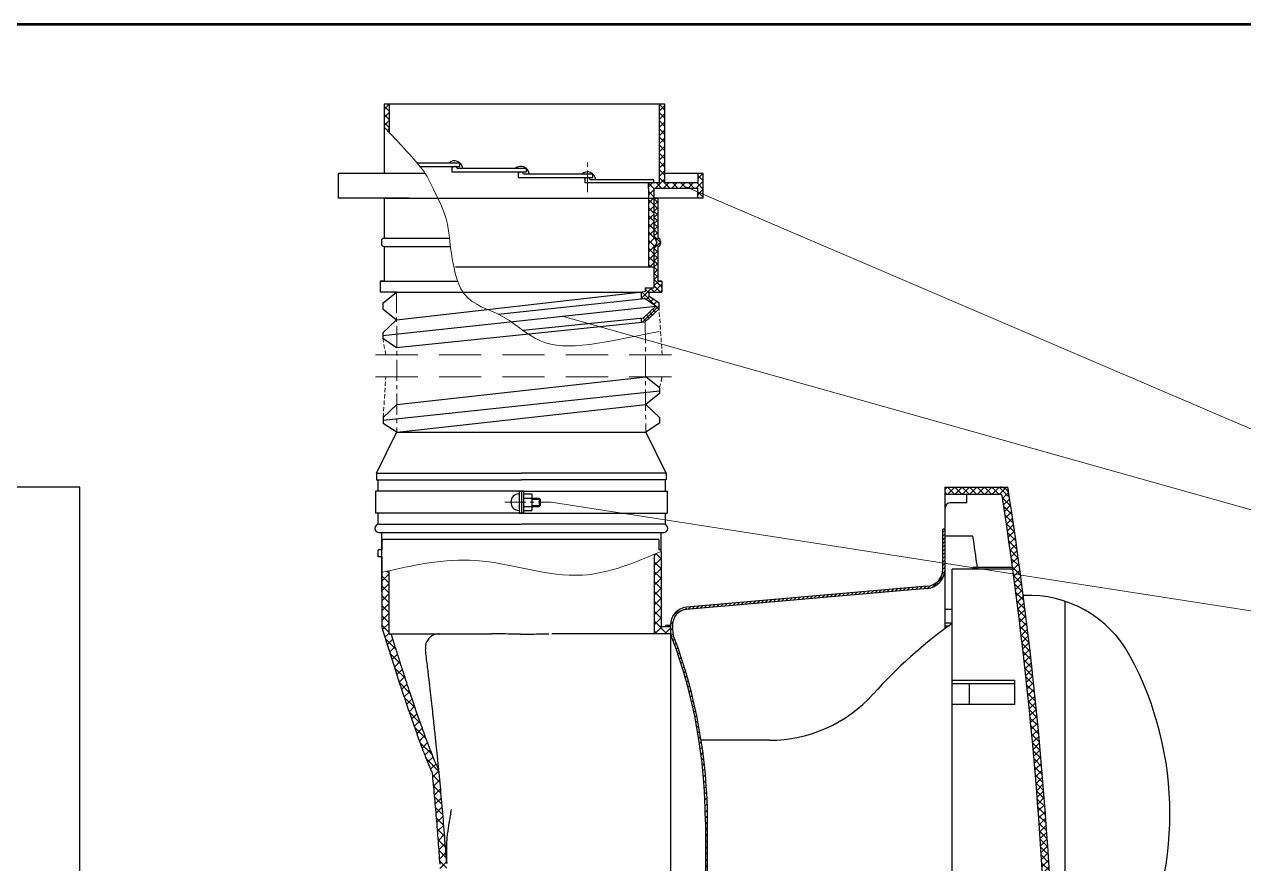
# Model space of a CAD drawing. Extents: x 2851 to 5144, y -2460 to -454.
# Drawn here: x 3060 to 3234.6, y -574.3 to -454.2 of the extents above; entities that cross this region are included whole.
import ezdxf

# ---------------------------------------------------------------- set-up
doc = ezdxf.new("R2010")
doc.units = 0
doc.header["$LTSCALE"] = 1.21
doc.header["$MEASUREMENT"] = 0
doc.linetypes.add('CENTERX2', pattern=[4, 2.5, -0.5, 0.5, -0.5])
doc.linetypes.add('DASHED', pattern=[0.75, 0.5, -0.25])
doc.layers.get('0').update_dxf_attribs({"linetype": 'CONTINUOUS', "lineweight": 30})
for name, color, linetype, lineweight in [('CEN', 1, 'CENTERX2', 15), ('dash', 3, 'DASHED', 15), ('dim', 5, 'CONTINUOUS', 15), ('hatch', 24, 'CONTINUOUS', 15)]:
    doc.layers.add(name, color=color, linetype=linetype, lineweight=lineweight)
pattern_1 = [(135, (3244.34145, -803.3325), (-0.4440701, -0.4440701), []), (225, (3244.34145, -803.3325), (0.4440701, -0.4440701), [])]
pattern_2 = [(135, (2819.82095, -1425.94075), (-0.5827691, -0.5827691), []), (225, (2819.82095, -1425.94075), (0.5827691, -0.5827691), [])]
pattern_3 = [(45, (-244.3558, 108.5351), (-0.53033009, 0.53033009), []), (135, (-244.3558, 108.5351), (-0.53033009, -0.53033009), [])]
pattern_4 = [(45, (-244.3558, 108.5351), (-0.70710678, 0.70710678), []), (135, (-244.3558, 108.5351), (-0.70710678, -0.70710678), [])]
pattern_5 = [(45, (-244.3558, 108.5351), (-0.44194174, 0.44194174), [])]

msp = doc.modelspace()

# ---------------------------------------------------------------- hatches: boundary and pattern name
at = {"layer": 'hatch'}
h = msp.add_hatch(dxfattribs=at)
h.set_pattern_fill('ANSI37', color=256, scale=6.59328, angle=90, style=0)
h.set_pattern_definition(pattern_2)
edge = h.paths.add_edge_path()
edge.add_line((3112.34, -465.62), (3111.55, -465.62))
edge.add_line((3111.55, -465.62), (3111.55, -468.88))
edge.add_spline(control_points=[(3111.55, -468.88), (3111.83, -469.17), (3112.09, -469.45), (3112.34, -469.71)], knot_values=[7.796883, 7.796883, 7.796883, 7.796883, 7.815867, 7.815867, 7.815867, 7.815867], degree=3, periodic=0)
edge.add_line((3112.34, -469.71), (3112.34, -465.62))
h = msp.add_hatch(dxfattribs=at)
h.set_pattern_fill('ANSI37', color=256, scale=6.59328, angle=90, style=0)
h.set_pattern_definition(pattern_2)
h.paths.add_polyline_path([(3151.75, -476.89), (3151.75, -465.62), (3150.96, -465.62), (3150.96, -476.89), (3149.38, -476.89), (3149.38, -477.68), (3149.38, -488.96), (3150.17, -488.96), (3150.17, -485.99, 0.381381), (3150.52, -485.59), (3150.52, -485.2, 0.381381), (3150.17, -484.81), (3150.17, -477.68), (3156.45, -477.68), (3156.45, -479.07), (3157.24, -479.07), (3157.24, -475.51), (3156.45, -475.51), (3156.45, -476.89)])
h = msp.add_hatch(dxfattribs=at)
h.set_pattern_fill('ANSI37', color=256, scale=0.197798, angle=90, style=0)
h.set_pattern_definition(pattern_1)
h.paths.add_polyline_path([(3150.17, -479.07), (3150.17, -484.81, -0.381381), (3150.52, -485.2), (3150.52, -485.59, -0.381381), (3150.17, -485.99), (3150.17, -491.92), (3148.94, -491.92), (3148.94, -492.45), (3148.34, -492.52), (3148.34, -492.82), (3149.43, -492.82), (3149.43, -492.52), (3151.31, -492.52), (3151.31, -490.94), (3150.72, -490.94), (3150.72, -485.99, 0.414214), (3151.11, -485.59), (3151.11, -485.2, 0.414214), (3150.72, -484.8), (3150.72, -479.07)])
h = msp.add_hatch(dxfattribs=at)
h.set_pattern_fill('ANSI37', color=256, scale=0.197798, angle=90, style=0)
h.set_pattern_definition([(135, (3244.34145, -803.3325), (-0.4440701, -0.4440701), []), (225, (3244.34145, -803.3325), (0.4440701, -0.4440701), [])])
h.paths.add_polyline_path([(3150.17, -479.07), (3150.17, -484.81, -0.381381), (3150.52, -485.2), (3150.52, -485.59, -0.381381), (3150.17, -485.99), (3150.17, -491.92), (3148.94, -491.92), (3148.94, -492.45), (3148.34, -492.52), (3148.34, -492.82), (3149.43, -492.82), (3149.43, -492.52), (3151.31, -492.52), (3151.31, -490.94), (3150.72, -490.94), (3150.72, -485.99, 0.414214), (3151.11, -485.59), (3151.11, -485.2, 0.414214), (3150.72, -484.8), (3150.72, -479.07)])
h = msp.add_hatch(dxfattribs=at)
h.set_pattern_fill('ANSI37', color=256, scale=0.197798, angle=90, style=0)
h.set_pattern_definition(pattern_1)
h.paths.add_polyline_path([(3149.43, -493.11), (3149.43, -492.82), (3148.34, -492.82), (3148.34, -493.46), (3148.81, -493.41), (3150.46, -494.52), (3148.66, -496.22), (3148.34, -496.25), (3148.34, -496.85), (3148.91, -496.79), (3150.91, -494.91), (3150.91, -494.11)])
h = msp.add_hatch(dxfattribs=at)
h.set_pattern_fill('ANSI37', color=256, scale=6, style=0)
h.set_pattern_definition(pattern_3)
h.paths.add_polyline_path([(3199.78, -520.44), (3191.85, -520.44), (3191.85, -521.44), (3199.78, -521.44, -0.369969), (3200.02, -521.65, -0.000017), (3200.03, -521.69), (3201.04, -521.69, 0.000083), (3201.01, -521.5, 0.369963)])
h = msp.add_hatch(dxfattribs=at)
h.set_pattern_fill('ANSI37', color=256, scale=6, style=0)
h.set_pattern_definition(pattern_3)
h.paths.add_polyline_path([(3201.04, -521.69), (3200.03, -521.69, -0.004441), (3201.51, -531.9, -0.005074), (3201.51, -531.91, -0.02604), (3206.56, -592.18, -0.424408), (3206.31, -592.44), (3202.85, -592.44), (3202.85, -593.44), (3206.31, -593.44, 0.423069), (3207.56, -592.15, 0.03042)])
h = msp.add_hatch(dxfattribs=at)
h.set_pattern_fill('ANSI31', color=256, scale=3, style=0)
h.set_pattern_definition([(45, (-244.35582, 108.5351), (-0.265165043, 0.265165043), [])])
h.paths.add_polyline_path([(3191.85, -526.44), (3191.55, -526.44), (3191.55, -532.15, -0.385859), (3189.29, -534.64), (3189.29, -534.94, 0.388879), (3191.85, -532.15)])
h.paths.add_polyline_path([(3189.29, -534.94), (3189.29, -534.64), (3173.27, -536.04), (3173.27, -536.34)])
h.paths.add_polyline_path([(3173.27, -536.34), (3173.27, -536.04), (3154.85, -537.65), (3154.85, -537.95)])
h = msp.add_hatch(dxfattribs=at)
h.set_pattern_fill('ANSI37', color=256, scale=8, style=0)
h.set_pattern_definition(pattern_4)
edge = h.paths.add_edge_path()
edge.add_spline(control_points=[(3151.2, -529.65), (3150.86, -529.79), (3150.52, -529.93), (3150.19, -530.07)], knot_values=[39.688052, 39.688052, 39.688052, 39.688052, 40.749196, 40.749196, 40.749196, 40.749196], degree=3, periodic=0)
edge.add_line((3150.19, -530.07), (3150.19, -541.44))
edge.add_line((3150.19, -541.44), (3152.55, -541.44))
edge.add_line((3152.55, -541.44), (3152.55, -540.44))
edge.add_line((3152.55, -540.44), (3151.2, -540.44))
edge.add_line((3151.2, -540.44), (3151.2, -529.65))
h = msp.add_hatch(dxfattribs=at)
h.set_pattern_fill('ANSI37', color=256, scale=8, style=0)
h.set_pattern_definition(pattern_4)
edge = h.paths.add_edge_path()
edge.add_spline(control_points=[(3119.37, -560.89), (3119.32, -560.78), (3119.21, -560.55), (3119.04, -560.18), (3118.87, -559.78), (3118.68, -559.33), (3118.47, -558.83), (3118.25, -558.28), (3118.02, -557.67), (3117.76, -556.99), (3117.48, -556.24), (3117.17, -555.4), (3116.84, -554.47), (3116.48, -553.45), (3116.1, -552.34), (3115.69, -551.15), (3115.26, -549.85), (3114.79, -548.44), (3114.29, -546.9), (3113.75, -545.21), (3113.17, -543.38), (3112.77, -542.1), (3112.56, -541.44)], knot_values=[0, 0, 0, 0, 0.361149, 0.764739, 1.208261, 1.69394, 2.228136, 2.817454, 3.468589, 4.189256, 4.98965, 5.880767, 6.87044, 7.954074, 9.123806, 10.383959, 11.748627, 13.231972, 14.847619, 16.60855, 18.527502, 20.619086, 20.619086, 20.619086, 20.619086], degree=3, periodic=0)
edge.add_line((3112.56, -541.44), (3112.2, -541.44))
edge.add_line((3112.2, -541.44), (3112.2, -532.41))
edge.add_spline(control_points=[(3112.2, -532.41), (3111.87, -532.49), (3111.53, -532.56), (3111.2, -532.64)], knot_values=[0, 0, 0, 0, 1.017986, 1.017986, 1.017986, 1.017986], degree=3, periodic=0)
edge.add_line((3111.2, -532.64), (3111.2, -535.44))
edge.add_line((3111.2, -535.44), (3111.2, -540.44))
edge.add_spline(control_points=[(3111.2, -540.44), (3111.31, -540.82), (3111.55, -541.58), (3111.9, -542.72), (3112.26, -543.86), (3112.63, -545.04), (3113.02, -546.24), (3113.41, -547.47), (3113.82, -548.72), (3114.23, -549.97), (3114.65, -551.21), (3115.05, -552.41), (3115.45, -553.55), (3115.83, -554.64), (3116.2, -555.7), (3116.56, -556.69), (3116.9, -557.6), (3117.2, -558.4), (3117.48, -559.11), (3117.73, -559.74), (3117.96, -560.3), (3118.18, -560.83), (3118.34, -561.16), (3118.41, -561.33)], knot_values=[0, 0, 0, 0, 1.199025, 2.384057, 3.579781, 4.806621, 6.071485, 7.367094, 8.685835, 10.014916, 11.329378, 12.599645, 13.803699, 14.952553, 16.074793, 17.150561, 18.126072, 18.981826, 19.733885, 20.400112, 21.002464, 21.565717, 22.114662, 22.114662, 22.114662, 22.114662], degree=3, periodic=0)
edge.add_spline(control_points=[(3118.41, -561.33), (3118.46, -561.87), (3118.57, -562.96), (3118.72, -564.58), (3118.86, -566.21), (3119, -567.84), (3119.14, -569.48), (3119.27, -571.13), (3119.39, -572.77), (3119.47, -573.87), (3119.51, -574.42)], knot_values=[0, 0, 0, 0, 1.635122, 3.268417, 4.900665, 6.5382, 8.184529, 9.836083, 11.487416, 13.132887, 13.132887, 13.132887, 13.132887], degree=3, periodic=0)
edge.add_arc((3104.55, -575.45), 15, 360, 4.1707, ccw=False)
edge.add_line((3119.55, -575.45), (3119.55, -583.59))
edge.add_line((3119.55, -583.59), (3117.8, -583.59))
edge.add_line((3117.8, -583.59), (3117.8, -584.18))
edge.add_line((3117.8, -584.18), (3119.55, -584.18))
edge.add_line((3119.55, -584.18), (3119.55, -585.41))
edge.add_line((3119.55, -585.41), (3121.3, -585.41))
edge.add_line((3121.3, -585.41), (3121.3, -584.18))
edge.add_line((3121.3, -584.18), (3120.55, -584.18))
edge.add_line((3120.55, -584.18), (3120.55, -575.45))
edge.add_arc((3104.55, -575.45), 16, 0, 3.9557)
edge.add_spline(control_points=[(3120.51, -574.35), (3120.46, -573.7), (3120.37, -572.42), (3120.22, -570.48), (3120.07, -568.55), (3119.9, -566.63), (3119.73, -564.71), (3119.56, -562.8), (3119.43, -561.53), (3119.37, -560.89)], knot_values=[0, 0, 0, 0, 1.935437, 3.877308, 5.81724, 7.747461, 9.667168, 11.586866, 13.508442, 13.508442, 13.508442, 13.508442], degree=3, periodic=0)
h = msp.add_hatch(dxfattribs=at)
h.set_pattern_fill('ANSI31', color=256, scale=5, style=0)
h.set_pattern_definition(pattern_5)
h.paths.add_polyline_path([(3152.55, -540.14), (3152.55, -540.98, 0.079217), (3152.67, -541.76), (3152.99, -541.76, -0.090539), (3152.85, -540.98), (3152.85, -540.14, -0.388879), (3154.85, -537.95), (3154.85, -537.65), (3154.83, -537.65, 0.388879)])
h = msp.add_hatch(dxfattribs=at)
h.set_pattern_fill('ANSI31', color=256, scale=5, style=0)
h.set_pattern_definition(pattern_5)
h.paths.add_polyline_path([(3152.99, -541.76), (3152.67, -541.76, 0.011241), (3152.71, -541.86), (3153.03, -541.86, 0.000376)])
h.paths.add_polyline_path([(3153.03, -541.86), (3152.71, -541.86, -0.00506), (3153.23, -543.29), (3153.55, -543.29, 0.005038)])
h.paths.add_polyline_path([(3153.55, -543.29), (3153.23, -543.29, -0.006997), (3153.9, -545.28), (3154.22, -545.28, 0.006966)])
h = msp.add_hatch(dxfattribs=at)
h.set_pattern_fill('ANSI31', color=256, scale=5, style=0)
h.set_pattern_definition(pattern_5)
h.paths.add_polyline_path([(3154.22, -545.28), (3153.9, -545.28, -0.010444), (3154.81, -548.28), (3155.12, -548.28, 0.010399)])
h = msp.add_hatch(dxfattribs=at)
h.set_pattern_fill('ANSI31', color=256, scale=5, style=0)
h.set_pattern_definition(pattern_5)
h.paths.add_polyline_path([(3155.12, -548.28), (3154.81, -548.28, -0.043723), (3157.2, -561.15), (3157.5, -561.15, 0.043542)])
h.paths.add_polyline_path([(3157.5, -561.15), (3157.2, -561.15, -0.024101), (3157.55, -568.37), (3157.55, -571.79), (3157.85, -571.79), (3157.85, -568.37, 0.024005)])
h = msp.add_hatch(dxfattribs=at)
h.set_pattern_fill('ANSI31', color=256, scale=5, style=0)
h.set_pattern_definition(pattern_5)
h.paths.add_polyline_path([(3157.85, -571.79), (3157.55, -571.79), (3157.55, -585.62), (3157.85, -585.62)])

# ---------------------------------------------------------------- linework, layer by layer
at = {"lineweight": 53}
msp.add_line((3425.41, -454.18), (2850.91, -454.18), dxfattribs=at)
for p, q in [((3151.75, -465.62), (3111.55, -465.62)), ((3111.55, -465.62), (3111.55, -475.51)), ((3112.34, -469.71), (3112.34, -465.62)), ((3150.96, -476.89), (3150.96, -465.62)), ((3151.75, -476.89), (3151.75, -465.62)), ((3122.37, -474.05), (3116.29, -474.05)), ((3116.69, -474.52), (3122.37, -474.52)), ((3121.22, -474.52), (3121.22, -475.31)), ((3122.37, -474.52), (3122.37, -474.05)), ((3117.43, -475.51), (3105.03, -475.51)), ((3105.03, -479.07), (3105.03, -475.51)), ((3121.22, -475.31), (3131.93, -475.31)), ((3131.93, -474.83), (3122.01, -474.83)), ((3130.74, -475.31), (3130.74, -476.1)), ((3130.74, -476.1), (3141.44, -476.1)), ((3141.44, -475.63), (3131.52, -475.63)), ((3131.93, -475.31), (3131.93, -474.83)), ((3140.26, -476.1), (3140.26, -476.89)), ((3150.17, -476.42), (3141.04, -476.42)), ((3141.44, -476.1), (3141.44, -475.63)), ((3150.17, -476.89), (3150.17, -476.42)), ((3157.24, -475.51), (3151.75, -475.51)), ((3156.45, -475.51), (3156.45, -476.89)), ((3157.24, -479.07), (3157.24, -475.51)), ((3150.96, -476.89), (3140.26, -476.89)), ((3149.38, -477.68), (3149.38, -476.89)), ((3149.38, -477.68), (3149.38, -488.96)), ((3156.45, -477.68), (3150.17, -477.68)), ((3150.17, -477.68), (3150.17, -484.81)), ((3156.45, -476.89), (3151.75, -476.89)), ((3156.45, -479.07), (3156.45, -477.68)), ((3115.15, -479.07), (3105.03, -479.07)), ((3111.55, -479.07), (3150.72, -479.07)), ((3111.55, -479.07), (3111.55, -484.8)), ((3157.24, -479.07), (3150.17, -479.07)), ((3150.17, -479.07), (3150.17, -484.81)), ((3150.72, -479.07), (3150.72, -484.8)), ((3150.72, -479.07), (3150.72, -484.8)), ((3111.16, -485.2), (3111.16, -485.59)), ((3111.55, -484.8), (3120.9, -484.8)), ((3150.52, -485.2), (3150.52, -485.59)), ((3150.52, -485.2), (3150.52, -485.59)), ((3151.11, -485.2), (3151.11, -485.59)), ((3151.11, -485.2), (3151.11, -485.59)), ((3111.55, -485.99), (3121.05, -485.99)), ((3111.55, -485.99), (3111.55, -490.94)), ((3150.17, -485.99), (3150.17, -491.92)), ((3150.17, -485.99), (3150.17, -491.92)), ((3150.72, -485.99), (3150.72, -490.94)), ((3150.72, -485.99), (3150.72, -490.94)), ((3150.17, -488.96), (3121.79, -488.96)), ((3111.55, -490.94), (3110.96, -490.94)), ((3110.96, -490.94), (3111.55, -490.94)), ((3110.96, -490.94), (3110.96, -492.52)), ((3111.55, -490.94), (3122.12, -490.94)), ((3148.94, -491.92), (3150.17, -491.92)), ((3148.94, -491.92), (3148.94, -492.45)), ((3151.31, -490.94), (3150.72, -490.94)), ((3150.72, -490.94), (3151.31, -490.94)), ((3151.31, -490.94), (3151.31, -492.52)), ((3151.31, -490.94), (3151.31, -492.52)), ((3151.31, -490.94), (3151.31, -492.52)), ((3113.33, -492.52), (3110.96, -492.52)), ((3111.35, -494.1), (3113.33, -492.52)), ((3113.33, -496.47), (3148.94, -492.45)), ((3113.33, -492.52), (3148.34, -492.52)), ((3127.88, -495.66), (3148.81, -493.41)), ((3148.34, -492.52), (3148.34, -493.46)), ((3150.46, -494.52), (3148.79, -493.4)), ((3149.43, -492.52), (3151.31, -492.52)), ((3149.43, -492.52), (3149.43, -493.11)), ((3150.91, -494.11), (3149.43, -493.11)), ((3111.35, -494.1), (3111.35, -494.89)), ((3111.35, -498.73), (3150.46, -494.52)), ((3111.35, -494.89), (3113.33, -496.47)), ((3150.46, -494.52), (3148.66, -496.22)), ((3150.91, -494.91), (3148.91, -496.79)), ((3150.91, -494.91), (3150.91, -494.11)), ((3113.33, -496.47), (3111.35, -498.33)), ((3113.33, -500.44), (3148.91, -496.79)), ((3131.4, -497.98), (3148.66, -496.22)), ((3148.34, -496.25), (3148.34, -496.85)), ((3111.35, -498.33), (3111.35, -499.13)), ((3111.35, -499.13), (3113.33, -500.44)), ((3113.39, -508.6), (3149, -504.65)), ((3150.98, -506.23), (3149, -504.65)), ((3111.42, -510.86), (3150.98, -506.63)), ((3150.98, -507.02), (3149, -508.6)), ((3150.98, -506.23), (3150.98, -507.02)), ((3113.39, -508.6), (3111.42, -510.46)), ((3113.43, -512.59), (3149, -508.6)), ((3149, -508.6), (3150.98, -510.46)), ((3111.42, -510.46), (3111.42, -511.26)), ((3111.42, -511.26), (3113.43, -512.59)), ((3150.98, -511.26), (3149, -512.59)), ((3150.98, -510.46), (3150.98, -511.26)), ((3110.45, -518.44), (3113.39, -512.51)), ((3113.43, -512.59), (3149, -512.59)), ((3151.94, -518.44), (3149, -512.51)), ((3110.45, -518.44), (3110.45, -519.39)), ((3110.45, -518.44), (3131.2, -518.44)), ((3110.45, -519.39), (3131.2, -519.39)), ((3110.63, -519.39), (3110.63, -521.01)), ((3151.94, -518.44), (3131.2, -518.44)), ((3151.94, -519.39), (3131.2, -519.39)), ((3151.77, -519.39), (3151.77, -521.01)), ((3151.94, -518.44), (3151.94, -519.39)), ((3110.31, -521.01), (3110.31, -524.18)), ((3131.51, -521.01), (3110.31, -521.01)), ((3130.88, -521.01), (3152.08, -521.01)), ((3130.88, -521.01), (3130.88, -524.18)), ((3131.2, -521.01), (3131.2, -524.18)), ((3131.51, -521.01), (3131.51, -524.18)), ((3131.51, -521.41), (3132.7, -521.41)), ((3132.7, -521.41), (3132.7, -523.78)), ((3152.08, -521.01), (3152.08, -524.18)), ((3131.51, -522), (3133.75, -522)), ((3131.51, -523.19), (3133.75, -523.19)), ((3132.7, -522.14), (3133.89, -522.14)), ((3132.7, -523.05), (3133.89, -523.05)), ((3133.75, -522), (3133.75, -523.19)), ((3133.89, -522.14), (3133.75, -522)), ((3133.75, -523.19), (3133.89, -523.05)), ((3133.89, -522.14), (3133.89, -523.05)), ((3131.51, -524.18), (3110.31, -524.18)), ((3110.63, -524.18), (3110.63, -525.8)), ((3130.88, -524.18), (3152.08, -524.18)), ((3131.51, -523.78), (3132.7, -523.78)), ((3151.77, -524.18), (3151.77, -525.8)), ((3110.82, -525.76), (3131.2, -525.76)), ((3110.82, -526.95), (3151.57, -526.95)), ((3110.82, -526.95), (3151.57, -526.95)), ((3110.92, -526.95), (3151.47, -526.95)), ((3111.2, -535.44), (3111.2, -526.95)), ((3151.57, -525.76), (3131.2, -525.76)), ((3151.2, -529.65), (3151.2, -526.95))]:
    msp.add_line(p, q)
at = {"color": 7, "linetype": 'Continuous'}
for p, q in [((3067.99, -520.44), (2962.99, -520.44)), ((3067.99, -700.44), (3067.99, -520.44)), ((3191.85, -540.77), (3191.85, -520.44)), ((3191.85, -520.44), (3200.85, -520.44)), ((3191.85, -521.44), (3199.78, -521.44)), ((3194.95, -522.69), (3194.95, -521.44)), ((3194.95, -522.69), (3192.6, -522.69)), ((3191.55, -532.15), (3191.55, -526.44)), ((3191.85, -526.44), (3191.55, -526.44)), ((3150.9, -527.94), (3111.2, -527.94)), ((3111.2, -527.94), (3111.2, -529.44)), ((3150.9, -527.94), (3150.9, -529.44)), ((3195.85, -527.44), (3191.85, -527.44)), ((3111.2, -529.44), (3110.69, -529.44)), ((3110.69, -530.44), (3110.69, -529.44)), ((3111.2, -530.44), (3110.69, -530.44)), ((3111.2, -530.44), (3111.2, -540.44)), ((3150.19, -530.07), (3150.19, -541.44)), ((3151.2, -529.44), (3150.9, -529.44)), ((3151.2, -529.65), (3151.2, -540.44)), ((3192.85, -602.44), (3192.85, -532.19)), ((3201.28, -532.19), (3192.85, -532.19)), ((3201.52, -531.94), (3195.85, -531.94)), ((3195.85, -532.19), (3195.85, -531.94)), ((3112.2, -532.41), (3112.2, -541.44)), ((3189.26, -534.64), (3154.83, -537.65)), ((3189.29, -534.94), (3154.85, -537.95)), ((3192.85, -537.97), (3191.85, -537.97)), ((3152.55, -540.44), (3151.2, -540.44)), ((3152.05, -540.19), (3152.55, -540.19)), ((3152.55, -540.14), (3152.55, -541.44)), ((3152.85, -540.14), (3152.85, -540.98)), ((3191.85, -539.89), (3192.85, -539.89)), ((3191.85, -540.31), (3192.47, -540.31)), ((3112.2, -541.44), (3126.93, -541.44)), ((3152.55, -541.44), (3135.55, -541.44)), ((3152.55, -541.44), (3152.55, -579.76)), ((3201.85, -548.11), (3192.85, -548.11)), ((3201.85, -548.61), (3192.85, -548.61)), ((3195.35, -551.57), (3195.35, -548.61)), ((3201.85, -551.57), (3201.85, -548.11)), ((3201.85, -551.57), (3192.85, -551.57)), ((3166.7, -556.69), (3156.85, -556.69)), ((3157.55, -568.37), (3157.55, -646.73)), ((3157.85, -602.65), (3157.85, -568.37))]:
    msp.add_line(p, q, dxfattribs=at)
at = {"color": 2, "linetype": 'Continuous'}
msp.add_line((3111.35, -527.94), (3111.2, -528.15), dxfattribs=at)
at = {"color": 6, "linetype": 'Continuous'}
msp.add_line((3209.05, -594.77), (3209.05, -536.79), dxfattribs=at)
for centre, radius, start, end in [((3121.62, -474.91), 1.19, 3.8226, 132.9755), ((3121.62, -474.91), 0.396, 11.537, 180), ((3131.13, -475.7), 1.19, 3.8226, 132.9755), ((3131.13, -475.7), 0.396, 11.537, 180), ((3140.65, -476.5), 1.19, 3.8226, 132.9755), ((3140.65, -476.5), 0.396, 11.537, 180), ((3111.55, -485.2), 0.396, 90, 180), ((3150.12, -485.2), 0.396, 0, 83.5036), ((3150.12, -485.2), 0.396, 0, 83.5036), ((3150.72, -485.2), 0.396, 0, 90), ((3150.72, -485.2), 0.396, 0, 90), ((3111.55, -485.59), 0.396, 180, 270), ((3150.12, -485.59), 0.396, 276.4964, 0), ((3150.12, -485.59), 0.396, 276.4964, 0), ((3150.72, -485.59), 0.396, 270, 0), ((3150.72, -485.59), 0.396, 270, 0), ((3130.88, -522.59), 1.19, 90, 270), ((3110.82, -526.36), 0.593, 90, 180), ((3110.82, -526.36), 0.593, 180, 270), ((3151.57, -526.36), 0.593, 360, 90), ((3151.57, -526.36), 0.593, 270, 360)]:
    msp.add_arc(centre, radius, start, end)
at = {"color": 7, "linetype": 'Continuous'}
for centre, radius, start, end in [((3199.78, -521.69), 1.25, 8.7893, 90), ((3199.78, -521.69), 0.25, 8.7893, 90), ((2625.77, -610.44), 581.07, 1.80059, 8.78927), ((2625.77, -610.44), 582.07, 8.79609, 8.89477), ((2625.77, -610.44), 582.07, 1.53873, 8.78927), ((3192.6, -523.44), 0.75, 90, 180), ((2625.81, -610.44), 576.05, 7.83577, 8.28428), ((3189.05, -532.15), 2.5, 275, 0), ((3189.05, -532.15), 2.8, 275, 0), ((3201.27, -531.94), 0.25, 270, 7.7573), ((3203.81, -552.44), 16.5, 28.4119, 92.5981), ((3155.05, -540.14), 2.5, 95, 180), ((3155.05, -540.14), 2.2, 95, 180), ((3152.05, -540.44), 0.25, 90, 180), ((3155.05, -540.98), 2.5, 180, 200.6935), ((3155.05, -540.98), 2.2, 180, 200.6935), ((3233.63, -596.86), 70, 125.6709, 138.0455), ((3082.55, -568.37), 75, 0, 20.6935), ((3082.55, -568.37), 75.3, 0, 20.6935), ((3176.55, -567.19), 47.5, 331.5881, 28.4119), ((3166.7, -536.69), 20, 270, 318.0455)]:
    msp.add_arc(centre, radius, start, end, dxfattribs=at)
for points in [[(3111.2, -540.44), (3111.55, -541.58), (3111.9, -542.71), (3112.26, -543.85), (3112.63, -545.02), (3113.01, -546.23), (3113.41, -547.46), (3113.82, -548.72), (3114.24, -549.98), (3114.65, -551.23), (3115.06, -552.43), (3115.45, -553.57), (3115.83, -554.65), (3116.21, -555.71), (3116.57, -556.72), (3116.91, -557.64), (3117.22, -558.44), (3117.49, -559.14), (3117.74, -559.76), (3117.97, -560.31), (3118.19, -560.83), (3118.41, -561.33)], [(3119.37, -560.89), (3119.22, -560.56), (3119.05, -560.19), (3118.87, -559.79), (3118.68, -559.34), (3118.48, -558.85), (3118.26, -558.3), (3118.03, -557.69), (3117.77, -557.02), (3117.49, -556.27), (3117.19, -555.43), (3116.85, -554.5), (3116.49, -553.48), (3116.11, -552.37), (3115.7, -551.18), (3115.27, -549.89), (3114.8, -548.48), (3114.3, -546.94), (3113.76, -545.26), (3113.18, -543.44), (3112.56, -541.44)], [(3119.44, -541.44), (3119.1, -541.47), (3118.78, -541.55), (3118.48, -541.69), (3118.2, -541.87), (3117.96, -542.1), (3117.74, -542.39), (3117.57, -542.74), (3117.46, -543.17), (3117.46, -543.68)], [(3131.05, -541.49), (3129.65, -541.48), (3128.27, -541.45), (3126.93, -541.44)], [(3131.05, -541.49), (3132.6, -541.48), (3134.12, -541.45), (3135.11, -541.44)], [(3119.37, -560.89), (3119.32, -560.33), (3119.26, -559.7), (3119.19, -559.01), (3119.11, -558.24), (3119.02, -557.38), (3118.92, -556.44), (3118.81, -555.38), (3118.68, -554.21), (3118.54, -552.9), (3118.38, -551.44), (3118.19, -549.82), (3117.98, -548), (3117.74, -545.96), (3117.46, -543.68)], [(3118.41, -561.33), (3118.57, -562.96), (3118.72, -564.58), (3118.86, -566.21), (3119, -567.84), (3119.14, -569.48), (3119.27, -571.13), (3119.39, -572.78), (3119.51, -574.42)], [(3120.51, -574.35), (3120.37, -572.42), (3120.22, -570.48), (3120.07, -568.55), (3119.9, -566.62), (3119.73, -564.71), (3119.56, -562.8), (3119.37, -560.89)], [(3121.13, -566.6), (3121.03, -567.33), (3120.91, -568.07), (3120.78, -568.81), (3120.67, -569.55), (3120.57, -570.27)], [(3120.57, -570.27), (3120.47, -571.52), (3120.46, -572.16)], [(3120.46, -572.16), (3120.46, -572.86), (3120.51, -574.27)]]:
    msp.add_spline(points, degree=3, dxfattribs=at)
at = {"layer": 'CEN'}
for p, q in [((3140.65, -478.19), (3140.65, -473.47)), ((3113.33, -492.52), (3113.39, -512.51)), ((3148.94, -496.79), (3149, -512.73)), ((3128.81, -522.59), (3135.47, -522.59))]:
    msp.add_line(p, q, dxfattribs=at)
at = {"layer": 'dash'}
for p, q in [((3151.35, -501.49), (3150.91, -494.91)), ((3111.79, -501.49), (3111.35, -499.13)), ((3111.42, -510.46), (3111.79, -504.67)), ((3150.98, -506.23), (3151.35, -504.67))]:
    msp.add_line(p, q, dxfattribs=at)
at = {"layer": 'dash', "ltscale": 10}
for p, q in [((3110.33, -501.49), (3154.22, -501.49)), ((3110.33, -504.67), (3154.37, -504.67))]:
    msp.add_line(p, q, dxfattribs=at)
at = {"layer": 'dim'}
for p, q in [((3154.43, -477.29), (3239.66, -513.82)), ((3137.05, -495.97), (3239.66, -524.82)), ((3135.47, -522.59), (3239.66, -538.76))]:
    msp.add_line(p, q, dxfattribs=at)
at = {"layer": 'hatch'}
msp.add_open_spline([(3111.55, -468.88), (3116.9, -474.52), (3120.5, -481.01), (3121.29, -489.23), (3123, -494.26), (3128.42, -495.25), (3134.98, -501.61), (3141.41, -500.08), (3150.91, -498.16)], degree=3, knots=[7.796883, 7.796883, 7.796883, 7.796883, 8.163972, 10.955763, 21.64839, 36.769668, 52.093901, 85.976348, 85.976348, 85.976348, 85.976348], dxfattribs=at)
msp.add_spline([(3111.2, -532.64), (3124.68, -530.94), (3139.93, -533.04), (3151.2, -529.65)], degree=3, dxfattribs=at)

doc.saveas('drawing.dxf')
